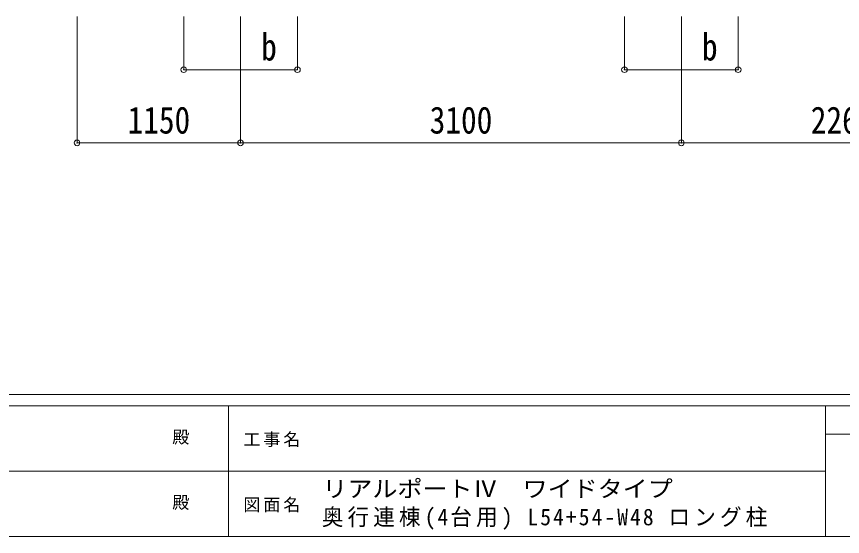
# Model space of a CAD drawing. Units: millimetres at full size, sheet at 1:40. Extents: x -11181 to 11305, y -7804 to 7716.
# Drawn here: x -2026 to 3783, y -7804 to -4143 of the extents above; entities that cross this region are included whole.
import ezdxf
from ezdxf.enums import TextEntityAlignment as Align

# ---------------------------------------------------------------- set-up
doc = ezdxf.new("R2010")
doc.units = ezdxf.units.MM
doc.header["$LTSCALE"] = 40
doc.header["$PDMODE"] = 32
doc.header["$PDSIZE"] = 40
doc.layers.add('0-A_寸法', color=6, linetype='Continuous', lineweight=9)
doc.layers.add('F-0_240', color=7, linetype='Continuous', lineweight=9)
doc.styles.add('ＭＳ ゴシック', font='')
doc.styles.get('ＭＳ ゴシック').set_extended_font_data('MS Gothic')

msp = doc.modelspace()

# ---------------------------------------------------------------- linework, layer by layer
at = {"layer": '0-A_寸法'}
for p, q in [((-1600.47, -5032.3), (-1600.47, -4142.91)), ((-850.47, -4517.32), (-850.47, -4142.91)), ((-450.47, -5032.3), (-450.47, -4142.91)), ((-50.47, -4517.32), (-50.47, -4142.91)), ((2249.53, -4517.32), (2249.53, -4142.91)), ((2649.53, -5032.3), (2649.53, -4142.91)), ((3049.53, -4517.32), (3049.53, -4142.91)), ((-850.47, -4517.32), (-50.47, -4517.32)), ((2249.53, -4517.32), (3049.53, -4517.32)), ((-1600.47, -5032.3), (-450.47, -5032.3)), ((-450.47, -5032.3), (2649.53, -5032.3)), ((2649.53, -5032.3), (4909.53, -5032.3))]:
    msp.add_line(p, q, dxfattribs=at)
for p in [(-850.47, -4517.32), (-50.47, -4517.32), (2249.53, -4517.32), (3049.53, -4517.32), (-1600.47, -5032.3), (-450.47, -5032.3), (2649.53, -5032.3)]:
    msp.add_point(p, dxfattribs=at)
at = {"layer": 'F-0_240', "color": 5}
for p, q in [((-11180.61, -6803.54), (10739.39, -6803.54)), ((-11180.61, -6883.54), (7183.72, -6883.54)), ((-536.28, -6883.54), (-536.28, -7803.54)), ((3663.72, -6883.54), (3663.72, -7803.54)), ((3663.72, -7083.54), (6063.72, -7083.54)), ((-4536.28, -7343.54), (3663.72, -7343.54)), ((-11180.61, -7803.54), (10739.39, -7803.54))]:
    msp.add_line(p, q, dxfattribs=at)

# ---------------------------------------------------------------- texts
at = {"layer": '0-A_寸法', "color": 7, "style": 'ＭＳ ゴシック', "width": 0.85}
for s, p in [('b', (-305.47, -4509.32)), ('b', (2794.53, -4509.32)), ('1150', (-1245.47, -5024.3)), ('3100', (879.53, -5024.3)), ('2260', (3559.53, -5024.3))]:
    msp.add_text(s, height=190.6, dxfattribs=at).set_placement(p, align=Align.BOTTOM_LEFT)
at = {"layer": 'F-0_240', "style": 'ＭＳ ゴシック'}
for p in [(-930.57, -7173.54), (-930.57, -7633.54)]:
    msp.add_text('殿', height=87.98, dxfattribs=at).set_placement(p, align=Align.BOTTOM_LEFT)
at = {"layer": 'F-0_240', "style": 'ＭＳ ゴシック', "width": 1.1}
msp.add_text('リアルポートⅣ\u3000ワイドタイプ', height=117.3, dxfattribs=at).set_placement((124.97, -7561.39), align=Align.BOTTOM_LEFT)
at = {"layer": 'F-0_240', "attachment_point": 7, "style": 'ＭＳ ゴシック'}
for s, insert, char_height in [('\\T1.17;工事名', (-430.81, -7173.54), 87.98), ('\\T1.17;図面名', (-430.81, -7633.54), 87.98), ('\\T1.19;\\W0.95;奥行連棟(4台用)\\~L54+54-W48\\~ロング柱', (120.88, -7756.06), 117.3)]:
    msp.add_mtext(s, dxfattribs=dict(at, insert=insert, char_height=char_height))

doc.saveas('drawing.dxf')
